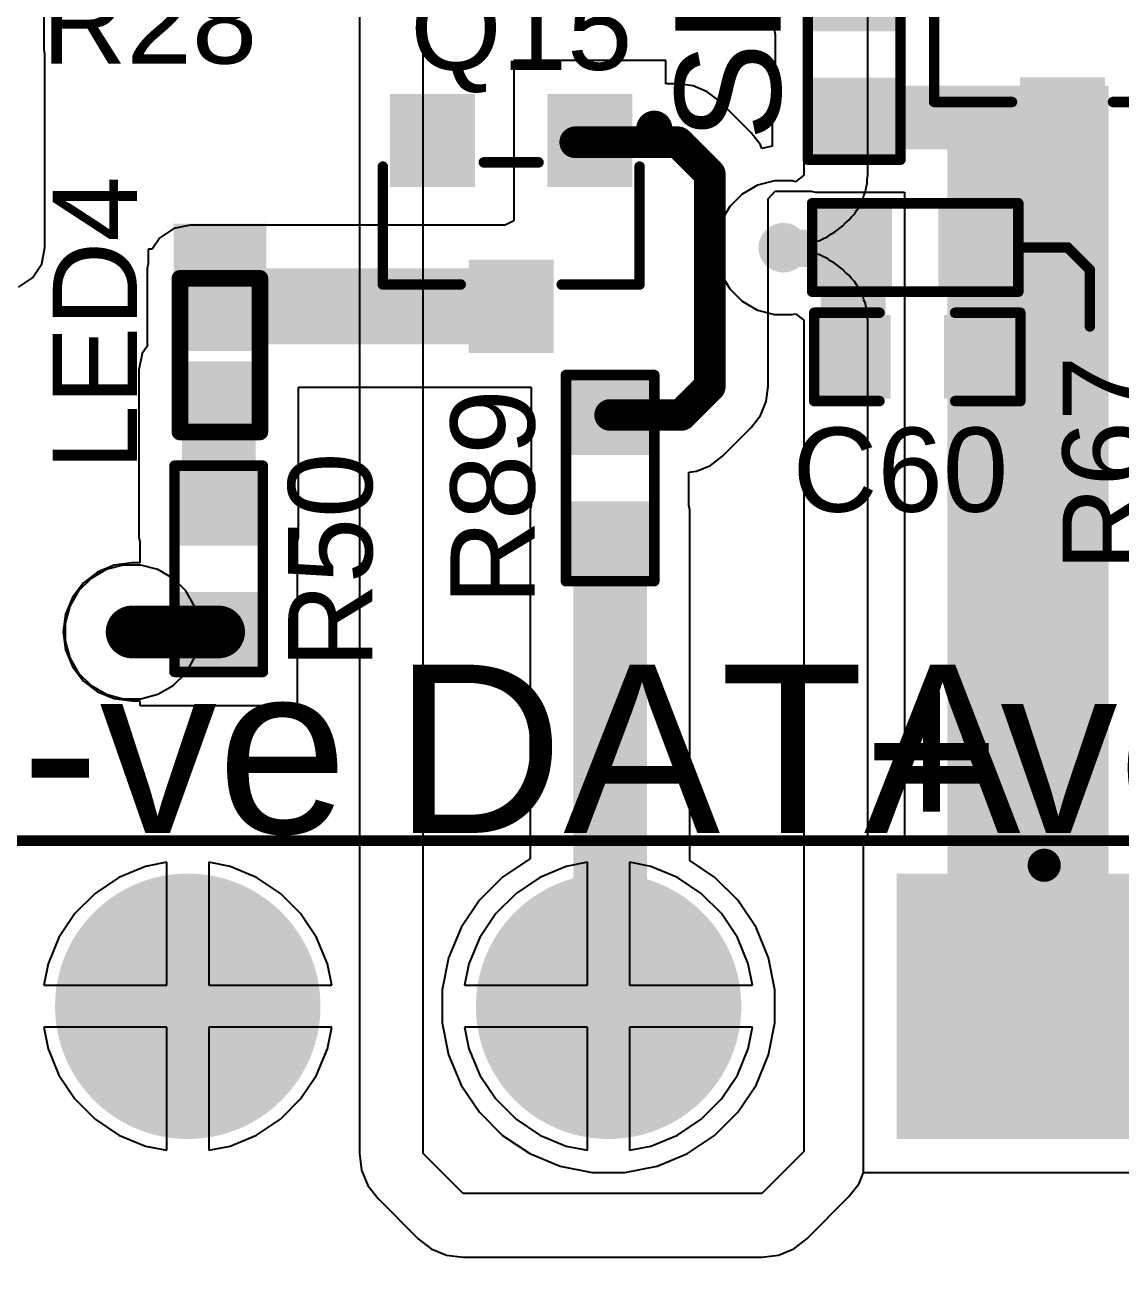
# Model space of a CAD drawing. Header units: millimetres. Extents: x -3 to 5437, y -3 to 5435.
# Drawn here: x 132.58 to 145.81, y 5.95 to 21.06 of the extents above; entities that cross this region are included whole.
import ezdxf

# ---------------------------------------------------------------- set-up
doc = ezdxf.new("R2010")
doc.units = ezdxf.units.MM
for name, color, linetype in [('BottomLayer', 5, 'Continuous'), ('BottomSolder', 6, 'Continuous'), ('MultiLayer', 9, 'Continuous'), ('PadHoleLayer', 156, 'Continuous'), ('TopLayer', 1, 'Continuous'), ('TopOverlay', 2, 'Continuous'), ('TopPaste', 8, 'Continuous'), ('TopSolder', 216, 'Continuous'), ('ViaHoleLayer', 16, 'Continuous')]:
    doc.layers.add(name, color=color, linetype=linetype)
doc.styles.add('Arial', font='', dxfattribs={"height": 0.2})
doc.styles.get('Arial').set_extended_font_data('Arial')

# ---------------------------------------------------------------- blocks, each defined once
blk = doc.blocks.new('RES_0603_306')
at = {"layer": 'TopLayer'}
for points in [[(-0.381, 0.4445), (-0.381, -0.4445), (-1.143, -0.4445), (-1.143, 0.4445)], [(1.143, 0.4445), (1.143, -0.4445), (0.381, -0.4445), (0.381, 0.4445)]]:
    blk.add_hatch(color=1, dxfattribs=at).paths.add_polyline_path(points)
at = {"layer": 'TopPaste'}
for points in [[(-0.381, 0.4445), (-0.381, -0.4445), (-1.143, -0.4445), (-1.143, 0.4445)], [(1.143, 0.4445), (1.143, -0.4445), (0.381, -0.4445), (0.381, 0.4445)]]:
    blk.add_hatch(color=8, dxfattribs=at).paths.add_polyline_path(points)
at = {"layer": 'TopSolder'}
for points in [[(-0.2794, 0.5461), (-0.2794, -0.5461), (-1.2446, -0.5461), (-1.2446, 0.5461)], [(1.2446, 0.5461), (1.2446, -0.5461), (0.2794, -0.5461), (0.2794, 0.5461)]]:
    blk.add_hatch(color=216, dxfattribs=at).paths.add_polyline_path(points)
at = {"layer": 'TopOverlay', "const_width": 0.127}
for points in [[(-1.2446, 0.5334), (1.2446, 0.5334)], [(-1.2446, 0.5334), (-1.2446, -0.5334)], [(1.2446, 0.5334), (1.2446, -0.5334)], [(-1.2446, -0.5334), (1.2446, -0.5334)]]:
    blk.add_lwpolyline(points, dxfattribs=at)
at = {"layer": 'TopOverlay', "const_width": 0.0635}
for points in [[(-1.27635, 0.5334, 1), (-1.21285, 0.5334, 1)], [(-1.27635, 0.5334, 1), (-1.21285, 0.5334, 1)], [(1.21285, 0.5334, 1), (1.27635, 0.5334, 1)], [(1.21285, 0.5334, 1), (1.27635, 0.5334, 1)], [(-1.27635, -0.5334, 1), (-1.21285, -0.5334, 1)], [(-1.27635, -0.5334, 1), (-1.21285, -0.5334, 1)], [(1.21285, -0.5334, 1), (1.27635, -0.5334, 1)], [(1.21285, -0.5334, 1), (1.27635, -0.5334, 1)]]:
    blk.add_lwpolyline(points, format="xyb", close=True, dxfattribs=at)
blk = doc.blocks.new('LED_0402_332')
at = {"layer": 'TopLayer'}
for points in [[(-0.785, 0.36), (-0.165, 0.36), (-0.165, -0.36), (-0.785, -0.36)], [(0.165, 0.36), (0.785, 0.36), (0.785, -0.36), (0.165, -0.36)]]:
    blk.add_hatch(color=1, dxfattribs=at).paths.add_polyline_path(points)
at = {"layer": 'TopOverlay'}
blk.add_hatch(color=2, dxfattribs=at).paths.add_polyline_path([(0.941, -0.559), (1.601, -0.559), (1.601, 0.559), (0.941, 0.559)])
at = {"layer": 'TopPaste'}
for points in [[(-0.785, 0.36), (-0.165, 0.36), (-0.165, -0.36), (-0.785, -0.36)], [(0.165, 0.36), (0.785, 0.36), (0.785, -0.36), (0.165, -0.36)]]:
    blk.add_hatch(color=8, dxfattribs=at).paths.add_polyline_path(points)
at = {"layer": 'TopSolder'}
for points in [[(-0.887, 0.462), (-0.063, 0.462), (-0.063, -0.462), (-0.887, -0.462)], [(0.063, 0.462), (0.887, 0.462), (0.887, -0.462), (0.063, -0.462)]]:
    blk.add_hatch(color=216, dxfattribs=at).paths.add_polyline_path(points)
at = {"layer": 'TopOverlay', "const_width": 0.2}
for points in [[(-0.914, 0.483), (0.94, 0.483)], [(-0.914, 0.483), (-0.914, -0.483)], [(0.94, 0.483), (0.94, -0.483)], [(-0.914, -0.483), (0.94, -0.483)]]:
    blk.add_lwpolyline(points, dxfattribs=at)
at = {"layer": 'TopOverlay', "const_width": 0.1}
for points in [[(-0.964, 0.483, 1), (-0.864, 0.483, 1)], [(-0.964, 0.483, 1), (-0.864, 0.483, 1)], [(0.89, 0.483, 1), (0.99, 0.483, 1)], [(0.89, 0.483, 1), (0.99, 0.483, 1)], [(-0.964, -0.483, 1), (-0.864, -0.483, 1)], [(-0.964, -0.483, 1), (-0.864, -0.483, 1)], [(0.89, -0.483, 1), (0.99, -0.483, 1)], [(0.89, -0.483, 1), (0.99, -0.483, 1)]]:
    blk.add_lwpolyline(points, format="xyb", close=True, dxfattribs=at)
blk = doc.blocks.new('TBP01R1_508_03BE_337')
at = {"layer": 'BottomLayer'}
blk.add_hatch(color=5, dxfattribs=at).paths.add_polyline_path([(-4.04, 1.5), (-1.04, 1.5), (-1.04, -1.5), (-4.04, -1.5)])
h = blk.add_hatch(color=5, dxfattribs=at)
edge = h.paths.add_edge_path()
edge.add_arc((2.54, 0), 1.5, 0, 360)
h = blk.add_hatch(color=5, dxfattribs=at)
edge = h.paths.add_edge_path()
edge.add_arc((7.62, 0), 1.5, 0, 360)
at = {"layer": 'BottomSolder'}
blk.add_hatch(color=6, dxfattribs=at).paths.add_polyline_path([(-4.142, 1.602), (-0.938, 1.602), (-0.938, -1.602), (-4.142, -1.602)])
h = blk.add_hatch(color=6, dxfattribs=at)
edge = h.paths.add_edge_path()
edge.add_arc((2.54, 0), 1.602, 0, 360)
h = blk.add_hatch(color=6, dxfattribs=at)
edge = h.paths.add_edge_path()
edge.add_arc((7.62, 0), 1.602, 0, 360)
at = {"layer": 'MultiLayer'}
blk.add_hatch(color=9, dxfattribs=at).paths.add_polyline_path([(-4.04, 1.5), (-1.04, 1.5), (-1.04, -1.5), (-4.04, -1.5)])
h = blk.add_hatch(color=9, dxfattribs=at)
edge = h.paths.add_edge_path()
edge.add_arc((2.54, 0), 1.5, 0, 360)
h = blk.add_hatch(color=9, dxfattribs=at)
edge = h.paths.add_edge_path()
edge.add_arc((7.62, 0), 1.5, 0, 360)
at = {"layer": 'PadHoleLayer'}
h = blk.add_hatch(color=156, dxfattribs=at)
edge = h.paths.add_edge_path()
edge.add_arc((-2.54, 0), 0.85, 0, 360)
h = blk.add_hatch(color=156, dxfattribs=at)
edge = h.paths.add_edge_path()
edge.add_arc((2.54, 0), 0.85, 0, 360)
h = blk.add_hatch(color=156, dxfattribs=at)
edge = h.paths.add_edge_path()
edge.add_arc((7.62, 0), 0.85, 0, 360)
at = {"layer": 'TopLayer'}
blk.add_hatch(color=1, dxfattribs=at).paths.add_polyline_path([(-4.04, 1.5), (-1.04, 1.5), (-1.04, -1.5), (-4.04, -1.5)])
h = blk.add_hatch(color=1, dxfattribs=at)
edge = h.paths.add_edge_path()
edge.add_arc((2.54, 0), 1.5, 0, 360)
h = blk.add_hatch(color=1, dxfattribs=at)
edge = h.paths.add_edge_path()
edge.add_arc((7.62, 0), 1.5, 0, 360)
at = {"layer": 'TopSolder'}
blk.add_hatch(color=216, dxfattribs=at).paths.add_polyline_path([(-4.142, 1.602), (-0.938, 1.602), (-0.938, -1.602), (-4.142, -1.602)])
h = blk.add_hatch(color=216, dxfattribs=at)
edge = h.paths.add_edge_path()
edge.add_arc((2.54, 0), 1.602, 0, 360)
h = blk.add_hatch(color=216, dxfattribs=at)
edge = h.paths.add_edge_path()
edge.add_arc((7.62, 0), 1.602, 0, 360)
at = {"layer": 'TopOverlay'}
for points, const_width in [([(10.96, 10), (-5.88, 10)], 0.127), ([(-5.88, 10), (-5.88, -2)], 0.127), ([(10.96, 10), (10.96, -2)], 0.127), ([(-3.2, 8.128), (-3.683, 8.611)], 0.254), ([(-1.905, 8.611), (-2.388, 8.128)], 0.254), ([(1.88, 8.128), (1.397, 8.611)], 0.254), ([(1.88, 8.128), (1.397, 8.611)], 0.254), ([(3.175, 8.611), (2.692, 8.128)], 0.254), ([(3.175, 8.611), (2.692, 8.128)], 0.254), ([(6.96, 8.128), (6.477, 8.611)], 0.254), ([(8.255, 8.611), (7.772, 8.128)], 0.254), ([(-2.388, 8.128), (-3.2, 8.128)], 0.254), ([(2.692, 8.128), (1.88, 8.128)], 0.254), ([(2.692, 8.128), (1.88, 8.128)], 0.254), ([(7.772, 8.128), (6.96, 8.128)], 0.254), ([(10.96, -2), (-5.88, -2)], 0.127)]:
    blk.add_lwpolyline(points, dxfattribs=dict(at, const_width=const_width))
for points, const_width in [([(-5.912, 10, 1), (-5.848, 10, 1)], 0.0635), ([(-5.912, 10, 1), (-5.848, 10, 1)], 0.0635), ([(10.928, 10, 1), (10.992, 10, 1)], 0.0635), ([(10.928, 10, 1), (10.992, 10, 1)], 0.0635), ([(-3.747, 8.611, 1), (-3.619, 8.611, 1)], 0.127), ([(-1.968, 8.611, 1), (-1.841, 8.611, 1)], 0.127), ([(1.333, 8.611, 1), (1.46, 8.611, 1)], 0.127), ([(1.333, 8.611, 1), (1.46, 8.611, 1)], 0.127), ([(3.111, 8.611, 1), (3.239, 8.611, 1)], 0.127), ([(3.111, 8.611, 1), (3.239, 8.611, 1)], 0.127), ([(6.413, 8.611, 1), (6.54, 8.611, 1)], 0.127), ([(8.191, 8.611, 1), (8.319, 8.611, 1)], 0.127), ([(-3.264, 8.128, 1), (-3.137, 8.128, 1)], 0.127), ([(-3.264, 8.128, 1), (-3.137, 8.128, 1)], 0.127), ([(-2.451, 8.128, 1), (-2.324, 8.128, 1)], 0.127), ([(-2.451, 8.128, 1), (-2.324, 8.128, 1)], 0.127), ([(1.816, 8.128, 1), (1.943, 8.128, 1)], 0.127), ([(1.816, 8.128, 1), (1.943, 8.128, 1)], 0.127), ([(1.816, 8.128, 1), (1.943, 8.128, 1)], 0.127), ([(1.816, 8.128, 1), (1.943, 8.128, 1)], 0.127), ([(2.629, 8.128, 1), (2.756, 8.128, 1)], 0.127), ([(2.629, 8.128, 1), (2.756, 8.128, 1)], 0.127), ([(2.629, 8.128, 1), (2.756, 8.128, 1)], 0.127), ([(2.629, 8.128, 1), (2.756, 8.128, 1)], 0.127), ([(6.896, 8.128, 1), (7.023, 8.128, 1)], 0.127), ([(6.896, 8.128, 1), (7.023, 8.128, 1)], 0.127), ([(7.709, 8.128, 1), (7.836, 8.128, 1)], 0.127), ([(7.709, 8.128, 1), (7.836, 8.128, 1)], 0.127), ([(-2.618, -1.702, 1), (-2.818, -1.702, 1)], 0.2), ([(-2.868, -1.702, 1), (-2.768, -1.702, 1)], 0.1), ([(-2.668, -1.702, 1), (-2.568, -1.702, 1)], 0.1), ([(-5.912, -2, 1), (-5.848, -2, 1)], 0.0635), ([(-5.912, -2, 1), (-5.848, -2, 1)], 0.0635), ([(10.928, -2, 1), (10.992, -2, 1)], 0.0635), ([(10.928, -2, 1), (10.992, -2, 1)], 0.0635)]:
    blk.add_lwpolyline(points, format="xyb", close=True, dxfattribs=dict(at, const_width=const_width))
blk = doc.blocks.new('S______B______389')
at = {"layer": 'TopLayer'}
for points in [[(-1.143, -0.4445), (-1.143, 0.4445), (-0.381, 0.4445), (-0.381, -0.4445)], [(0.381, -0.4445), (0.381, 0.4445), (1.143, 0.4445), (1.143, -0.4445)]]:
    blk.add_hatch(color=1, dxfattribs=at).paths.add_polyline_path(points)
at = {"layer": 'TopPaste'}
for points in [[(-1.143, -0.4445), (-1.143, 0.4445), (-0.381, 0.4445), (-0.381, -0.4445)], [(0.381, -0.4445), (0.381, 0.4445), (1.143, 0.4445), (1.143, -0.4445)]]:
    blk.add_hatch(color=8, dxfattribs=at).paths.add_polyline_path(points)
at = {"layer": 'TopSolder'}
for points in [[(-1.2446, -0.5461), (-1.2446, 0.5461), (-0.2794, 0.5461), (-0.2794, -0.5461)], [(0.2794, -0.5461), (0.2794, 0.5461), (1.2446, 0.5461), (1.2446, -0.5461)]]:
    blk.add_hatch(color=216, dxfattribs=at).paths.add_polyline_path(points)
at = {"layer": 'TopOverlay', "const_width": 0.127}
for points in [[(-1.27, -0.5588), (-1.27, 0.5588)], [(1.27, 0.5588), (-1.27, 0.5588)], [(1.27, -0.5588), (1.27, 0.5588)], [(1.27, -0.5588), (-1.27, -0.5588)]]:
    blk.add_lwpolyline(points, dxfattribs=at)
at = {"layer": 'TopOverlay', "const_width": 0.0635}
for points in [[(-1.30175, 0.5588, 1), (-1.23825, 0.5588, 1)], [(-1.30175, 0.5588, 1), (-1.23825, 0.5588, 1)], [(1.23825, 0.5588, 1), (1.30175, 0.5588, 1)], [(1.23825, 0.5588, 1), (1.30175, 0.5588, 1)], [(-1.30175, -0.5588, 1), (-1.23825, -0.5588, 1)], [(-1.30175, -0.5588, 1), (-1.23825, -0.5588, 1)], [(1.23825, -0.5588, 1), (1.30175, -0.5588, 1)], [(1.23825, -0.5588, 1), (1.30175, -0.5588, 1)]]:
    blk.add_lwpolyline(points, format="xyb", close=True, dxfattribs=at)
blk = doc.blocks.new('RES_0603_400')
at = {"layer": 'TopLayer'}
for points in [[(-0.381, 0.4445), (-0.381, -0.4445), (-1.143, -0.4445), (-1.143, 0.4445)], [(1.143, 0.4445), (1.143, -0.4445), (0.381, -0.4445), (0.381, 0.4445)]]:
    blk.add_hatch(color=1, dxfattribs=at).paths.add_polyline_path(points)
at = {"layer": 'TopPaste'}
for points in [[(-0.381, 0.4445), (-0.381, -0.4445), (-1.143, -0.4445), (-1.143, 0.4445)], [(1.143, 0.4445), (1.143, -0.4445), (0.381, -0.4445), (0.381, 0.4445)]]:
    blk.add_hatch(color=8, dxfattribs=at).paths.add_polyline_path(points)
at = {"layer": 'TopSolder'}
for points in [[(-0.2794, 0.5461), (-0.2794, -0.5461), (-1.2446, -0.5461), (-1.2446, 0.5461)], [(1.2446, 0.5461), (1.2446, -0.5461), (0.2794, -0.5461), (0.2794, 0.5461)]]:
    blk.add_hatch(color=216, dxfattribs=at).paths.add_polyline_path(points)
at = {"layer": 'TopOverlay', "const_width": 0.127}
for points in [[(1.2446, 0.5334), (-1.2446, 0.5334)], [(-1.2446, 0.5334), (-1.2446, -0.5334)], [(1.2446, 0.5334), (1.2446, -0.5334)], [(1.2446, -0.5334), (-1.2446, -0.5334)]]:
    blk.add_lwpolyline(points, dxfattribs=at)
at = {"layer": 'TopOverlay', "const_width": 0.0635}
for points in [[(-1.27635, 0.5334, 1), (-1.21285, 0.5334, 1)], [(-1.27635, 0.5334, 1), (-1.21285, 0.5334, 1)], [(1.21285, 0.5334, 1), (1.27635, 0.5334, 1)], [(1.21285, 0.5334, 1), (1.27635, 0.5334, 1)], [(-1.27635, -0.5334, 1), (-1.21285, -0.5334, 1)], [(-1.27635, -0.5334, 1), (-1.21285, -0.5334, 1)], [(1.21285, -0.5334, 1), (1.27635, -0.5334, 1)], [(1.21285, -0.5334, 1), (1.27635, -0.5334, 1)]]:
    blk.add_lwpolyline(points, format="xyb", close=True, dxfattribs=at)
blk = doc.blocks.new('SOT_23_403')
at = {"layer": 'TopLayer'}
for points in [[(-0.41, 1.46), (0.41, 1.46), (0.41, 0.54), (-0.41, 0.54)], [(-1.36, -0.54), (-0.54, -0.54), (-0.54, -1.46), (-1.36, -1.46)], [(0.54, -0.54), (1.36, -0.54), (1.36, -1.46), (0.54, -1.46)]]:
    blk.add_hatch(color=1, dxfattribs=at).paths.add_polyline_path(points)
at = {"layer": 'TopPaste'}
for points in [[(-0.41, 1.46), (0.41, 1.46), (0.41, 0.54), (-0.41, 0.54)], [(-1.36, -0.54), (-0.54, -0.54), (-0.54, -1.46), (-1.36, -1.46)], [(0.54, -0.54), (1.36, -0.54), (1.36, -1.46), (0.54, -1.46)]]:
    blk.add_hatch(color=8, dxfattribs=at).paths.add_polyline_path(points)
at = {"layer": 'TopSolder'}
for points in [[(-0.512, 1.562), (0.512, 1.562), (0.512, 0.438), (-0.512, 0.438)], [(-1.462, -0.438), (-0.438, -0.438), (-0.438, -1.562), (-1.462, -1.562)], [(0.438, -0.438), (1.462, -0.438), (1.462, -1.562), (0.438, -1.562)]]:
    blk.add_hatch(color=216, dxfattribs=at).paths.add_polyline_path(points)
at = {"layer": 'TopOverlay', "const_width": 0.127}
for points in [[(-0.61, 0.737), (-1.549, 0.737)], [(-1.549, 0.737), (-1.549, -0.686)], [(1.549, 0.737), (0.61, 0.737)], [(1.549, 0.737), (1.549, -0.686)], [(0.33, -0.737), (-0.33, -0.737)]]:
    blk.add_lwpolyline(points, dxfattribs=at)
at = {"layer": 'TopOverlay'}
for points, const_width in [([(-1.581, 0.737, 1), (-1.518, 0.737, 1)], 0.0635), ([(-1.581, 0.737, 1), (-1.518, 0.737, 1)], 0.0635), ([(-0.641, 0.737, 1), (-0.578, 0.737, 1)], 0.0635), ([(0.578, 0.737, 1), (0.641, 0.737, 1)], 0.0635), ([(1.518, 0.737, 1), (1.581, 0.737, 1)], 0.0635), ([(1.518, 0.737, 1), (1.581, 0.737, 1)], 0.0635), ([(-1.581, -0.686, 1), (-1.518, -0.686, 1)], 0.0635), ([(-0.362, -0.737, 1), (-0.298, -0.737, 1)], 0.0635), ([(0.298, -0.737, 1), (0.362, -0.737, 1)], 0.0635), ([(1.518, -0.686, 1), (1.581, -0.686, 1)], 0.0635), ([(-1.636, -1.143, 1), (-1.819, -1.143, 1)], 0.254), ([(-1.882, -1.143, 1), (-1.755, -1.143, 1)], 0.127), ([(-1.699, -1.143, 1), (-1.572, -1.143, 1)], 0.127)]:
    blk.add_lwpolyline(points, format="xyb", close=True, dxfattribs=dict(at, const_width=const_width))
blk = doc.blocks.new('C__0603_407')
at = {"layer": 'TopLayer'}
for points in [[(-0.381, 0.445), (-0.381, -0.445), (-1.143, -0.445), (-1.143, 0.445)], [(1.143, 0.445), (1.143, -0.445), (0.381, -0.445), (0.381, 0.445)]]:
    blk.add_hatch(color=1, dxfattribs=at).paths.add_polyline_path(points)
at = {"layer": 'TopPaste'}
for points in [[(-0.381, 0.445), (-0.381, -0.445), (-1.143, -0.445), (-1.143, 0.445)], [(1.143, 0.445), (1.143, -0.445), (0.381, -0.445), (0.381, 0.445)]]:
    blk.add_hatch(color=8, dxfattribs=at).paths.add_polyline_path(points)
at = {"layer": 'TopSolder'}
for points in [[(-0.321, 0.504), (-0.321, -0.504), (-1.203, -0.504), (-1.203, 0.504)], [(1.203, 0.504), (1.203, -0.504), (0.321, -0.504), (0.321, 0.504)]]:
    blk.add_hatch(color=216, dxfattribs=at).paths.add_polyline_path(points)
at = {"layer": 'TopOverlay', "const_width": 0.127}
for points in [[(-1.245, 0.533), (-0.457, 0.533)], [(-1.245, -0.533), (-1.245, 0.533)], [(0.457, 0.533), (1.245, 0.533)], [(1.245, -0.533), (1.245, 0.533)], [(-1.245, -0.533), (-0.457, -0.533)], [(0.457, -0.533), (1.245, -0.533)]]:
    blk.add_lwpolyline(points, dxfattribs=at)
at = {"layer": 'TopOverlay', "const_width": 0.0635}
for points in [[(-1.276, 0.533, 1), (-1.213, 0.533, 1)], [(-1.276, 0.533, 1), (-1.213, 0.533, 1)], [(-0.489, 0.533, 1), (-0.425, 0.533, 1)], [(0.425, 0.533, 1), (0.489, 0.533, 1)], [(1.213, 0.533, 1), (1.276, 0.533, 1)], [(1.213, 0.533, 1), (1.276, 0.533, 1)], [(-1.276, -0.533, 1), (-1.213, -0.533, 1)], [(-1.276, -0.533, 1), (-1.213, -0.533, 1)], [(-0.489, -0.533, 1), (-0.425, -0.533, 1)], [(0.425, -0.533, 1), (0.489, -0.533, 1)], [(1.213, -0.533, 1), (1.276, -0.533, 1)], [(1.213, -0.533, 1), (1.276, -0.533, 1)]]:
    blk.add_lwpolyline(points, format="xyb", close=True, dxfattribs=at)
blk = doc.blocks.new('RES_0603_431')
at = {"layer": 'TopLayer'}
for points in [[(-0.381, 0.4445), (-0.381, -0.4445), (-1.143, -0.4445), (-1.143, 0.4445)], [(1.143, 0.4445), (1.143, -0.4445), (0.381, -0.4445), (0.381, 0.4445)]]:
    blk.add_hatch(color=1, dxfattribs=at).paths.add_polyline_path(points)
at = {"layer": 'TopPaste'}
for points in [[(-0.381, 0.4445), (-0.381, -0.4445), (-1.143, -0.4445), (-1.143, 0.4445)], [(1.143, 0.4445), (1.143, -0.4445), (0.381, -0.4445), (0.381, 0.4445)]]:
    blk.add_hatch(color=8, dxfattribs=at).paths.add_polyline_path(points)
at = {"layer": 'TopSolder'}
for points in [[(-0.2794, 0.5461), (-0.2794, -0.5461), (-1.2446, -0.5461), (-1.2446, 0.5461)], [(1.2446, 0.5461), (1.2446, -0.5461), (0.2794, -0.5461), (0.2794, 0.5461)]]:
    blk.add_hatch(color=216, dxfattribs=at).paths.add_polyline_path(points)
at = {"layer": 'TopOverlay', "const_width": 0.127}
for points in [[(1.2446, 0.5334), (-1.2446, 0.5334)], [(-1.2446, -0.5334), (-1.2446, 0.5334)], [(1.2446, -0.5334), (1.2446, 0.5334)], [(1.2446, -0.5334), (-1.2446, -0.5334)]]:
    blk.add_lwpolyline(points, dxfattribs=at)
at = {"layer": 'TopOverlay', "const_width": 0.0635}
for points in [[(-1.27635, 0.5334, 1), (-1.21285, 0.5334, 1)], [(-1.27635, 0.5334, 1), (-1.21285, 0.5334, 1)], [(1.21285, 0.5334, 1), (1.27635, 0.5334, 1)], [(1.21285, 0.5334, 1), (1.27635, 0.5334, 1)], [(-1.27635, -0.5334, 1), (-1.21285, -0.5334, 1)], [(-1.27635, -0.5334, 1), (-1.21285, -0.5334, 1)], [(1.21285, -0.5334, 1), (1.27635, -0.5334, 1)], [(1.21285, -0.5334, 1), (1.27635, -0.5334, 1)]]:
    blk.add_lwpolyline(points, format="xyb", close=True, dxfattribs=at)
blk = doc.blocks.new('SOT_23_462')
at = {"layer": 'TopLayer'}
for points in [[(-0.41, 1.46), (0.41, 1.46), (0.41, 0.54), (-0.41, 0.54)], [(-1.36, -0.54), (-0.54, -0.54), (-0.54, -1.46), (-1.36, -1.46)], [(0.54, -0.54), (1.36, -0.54), (1.36, -1.46), (0.54, -1.46)]]:
    blk.add_hatch(color=1, dxfattribs=at).paths.add_polyline_path(points)
at = {"layer": 'TopPaste'}
for points in [[(-0.41, 1.46), (0.41, 1.46), (0.41, 0.54), (-0.41, 0.54)], [(-1.36, -0.54), (-0.54, -0.54), (-0.54, -1.46), (-1.36, -1.46)], [(0.54, -0.54), (1.36, -0.54), (1.36, -1.46), (0.54, -1.46)]]:
    blk.add_hatch(color=8, dxfattribs=at).paths.add_polyline_path(points)
at = {"layer": 'TopSolder'}
for points in [[(-0.512, 1.562), (0.512, 1.562), (0.512, 0.438), (-0.512, 0.438)], [(-1.462, -0.438), (-0.438, -0.438), (-0.438, -1.562), (-1.462, -1.562)], [(0.438, -0.438), (1.462, -0.438), (1.462, -1.562), (0.438, -1.562)]]:
    blk.add_hatch(color=216, dxfattribs=at).paths.add_polyline_path(points)
at = {"layer": 'TopOverlay', "const_width": 0.127}
for points in [[(-0.61, 0.737), (-1.549, 0.737)], [(-1.549, 0.737), (-1.549, -0.686)], [(1.549, 0.737), (0.61, 0.737)], [(1.549, 0.737), (1.549, -0.686)], [(0.33, -0.737), (-0.33, -0.737)]]:
    blk.add_lwpolyline(points, dxfattribs=at)
at = {"layer": 'TopOverlay'}
for points, const_width in [([(-1.581, 0.737, 1), (-1.518, 0.737, 1)], 0.0635), ([(-1.581, 0.737, 1), (-1.518, 0.737, 1)], 0.0635), ([(-0.641, 0.737, 1), (-0.578, 0.737, 1)], 0.0635), ([(0.578, 0.737, 1), (0.641, 0.737, 1)], 0.0635), ([(1.518, 0.737, 1), (1.581, 0.737, 1)], 0.0635), ([(1.518, 0.737, 1), (1.581, 0.737, 1)], 0.0635), ([(-1.581, -0.686, 1), (-1.518, -0.686, 1)], 0.0635), ([(-0.362, -0.737, 1), (-0.298, -0.737, 1)], 0.0635), ([(0.298, -0.737, 1), (0.362, -0.737, 1)], 0.0635), ([(1.518, -0.686, 1), (1.581, -0.686, 1)], 0.0635), ([(-1.636, -1.143, 1), (-1.819, -1.143, 1)], 0.254), ([(-1.882, -1.143, 1), (-1.755, -1.143, 1)], 0.127), ([(-1.699, -1.143, 1), (-1.572, -1.143, 1)], 0.127)]:
    blk.add_lwpolyline(points, format="xyb", close=True, dxfattribs=dict(at, const_width=const_width))

msp = doc.modelspace()

# ---------------------------------------------------------------- hatches: boundary and pattern name
at = {"layer": 'BottomLayer'}
h = msp.add_hatch(color=5, dxfattribs=at)
edge = h.paths.add_edge_path()
edge.add_arc((141.737, 18.377), 0.3, 0, 360)
h = msp.add_hatch(color=5, dxfattribs=at)
edge = h.paths.add_edge_path()
edge.add_arc((133.876, 13.739), 0.3, 0, 360)
at = {"layer": 'BottomSolder'}
h = msp.add_hatch(color=6, dxfattribs=at)
edge = h.paths.add_edge_path()
edge.add_arc((141.737, 18.377), 0.15, 0, 360)
at = {"layer": 'TopLayer'}
for points in [[(142.122, 19.566), (145.663, 19.566), (145.663, 20.333), (142.122, 20.333)], [(143.716, 8.449), (145.663, 8.449), (145.663, 20.333), (143.716, 20.333)], [(142.186, 16.615), (142.973, 16.615), (142.973, 18.824), (142.186, 18.824)], [(142.525, 18.595), (141.737, 18.595), (141.737, 18.145), (142.525, 18.145)], [(134.576, 17.21), (138.862, 17.21), (138.862, 18.13), (134.576, 18.13)], [(134.477, 14.882), (135.366, 14.882), (135.366, 16.902), (134.477, 16.902)], [(139.201, 9.221), (140.09, 9.221), (140.09, 15.215), (139.201, 15.215)]]:
    msp.add_hatch(color=1, dxfattribs=at).paths.add_polyline_path(points)
h = msp.add_hatch(color=1, dxfattribs=at)
edge = h.paths.add_edge_path()
edge.add_arc((141.737, 18.377), 0.3, 0, 360)
h = msp.add_hatch(color=1, dxfattribs=at)
edge = h.paths.add_edge_path()
edge.add_arc((133.876, 13.739), 0.3, 0, 360)
at = {"layer": 'TopSolder'}
h = msp.add_hatch(color=216, dxfattribs=at)
edge = h.paths.add_edge_path()
edge.add_arc((141.737, 18.377), 0.15, 0, 360)
at = {"layer": 'ViaHoleLayer'}
h = msp.add_hatch(color=16, dxfattribs=at)
edge = h.paths.add_edge_path()
edge.add_arc((141.737, 18.377), 0.15, 0, 360)
h = msp.add_hatch(color=16, dxfattribs=at)
edge = h.paths.add_edge_path()
edge.add_arc((133.876, 13.739), 0.15, 0, 360)

# ---------------------------------------------------------------- linework, layer by layer
at = {"layer": 'BottomLayer'}
for p, q in [((137.389, 13.741), (137.389, 36.085)), ((141.986, 34.214), (141.986, 19.251)), ((142.755, 19.251), (142.755, 23.86)), ((136.62, 23.137), (136.62, 13.741)), ((141.986, 19.251), (141.885, 19.174)), ((142.748, 19.201), (142.755, 19.251)), ((142.748, 19.151), (142.748, 19.201)), ((141.426, 19.13), (141.241, 19.024)), ((141.631, 19.185), (141.426, 19.13)), ((141.844, 19.185), (141.631, 19.185)), ((141.885, 19.174), (141.844, 19.185)), ((142.709, 19.006), (142.728, 19.052)), ((142.728, 19.052), (142.735, 19.102)), ((142.735, 19.102), (142.748, 19.151)), ((141.241, 19.024), (141.091, 18.873)), ((142.652, 18.867), (142.671, 18.914)), ((142.671, 18.914), (142.696, 18.957)), ((142.696, 18.957), (142.709, 19.006)), ((141.091, 18.873), (140.984, 18.689)), ((142.529, 18.708), (142.56, 18.748)), ((142.56, 18.748), (142.596, 18.783)), ((142.596, 18.783), (142.621, 18.827)), ((142.621, 18.827), (142.652, 18.867)), ((140.984, 18.689), (140.929, 18.483)), ((142.353, 18.564), (142.454, 18.642)), ((142.454, 18.642), (142.489, 18.677)), ((142.489, 18.677), (142.529, 18.708)), ((140.929, 18.483), (140.929, 18.271)), ((142.104, 18.413), (142.111, 18.443)), ((142.111, 18.443), (142.131, 18.451)), ((142.131, 18.451), (142.179, 18.464)), ((142.179, 18.464), (142.223, 18.489)), ((142.223, 18.489), (142.27, 18.508)), ((142.27, 18.508), (142.31, 18.539)), ((142.31, 18.539), (142.353, 18.564)), ((142.104, 18.341), (142.104, 18.413)), ((142.111, 18.311), (142.104, 18.341)), ((142.131, 18.303), (142.111, 18.311)), ((142.179, 18.29), (142.131, 18.303)), ((142.223, 18.265), (142.179, 18.29)), ((140.929, 18.271), (140.984, 18.065)), ((142.27, 18.246), (142.223, 18.265)), ((142.31, 18.215), (142.27, 18.246)), ((142.353, 18.19), (142.31, 18.215)), ((142.454, 18.113), (142.353, 18.19)), ((140.984, 18.065), (141.091, 17.881)), ((142.489, 18.077), (142.454, 18.113)), ((142.529, 18.046), (142.489, 18.077)), ((142.56, 18.006), (142.529, 18.046)), ((142.596, 17.971), (142.56, 18.006)), ((141.091, 17.881), (141.241, 17.73)), ((142.621, 17.927), (142.596, 17.971)), ((142.652, 17.887), (142.621, 17.927)), ((142.671, 17.841), (142.652, 17.887)), ((142.696, 17.797), (142.671, 17.841)), ((141.241, 17.73), (141.426, 17.624)), ((142.709, 17.748), (142.696, 17.797)), ((142.728, 17.702), (142.709, 17.748)), ((142.735, 17.652), (142.728, 17.702)), ((141.426, 17.624), (141.631, 17.569)), ((141.631, 17.569), (141.844, 17.569)), ((141.844, 17.569), (141.885, 17.58)), ((141.885, 17.58), (141.986, 17.503)), ((142.748, 17.603), (142.735, 17.652)), ((142.748, 17.553), (142.748, 17.603)), ((142.755, 17.503), (142.748, 17.553)), ((141.986, 17.503), (141.986, 7.468)), ((142.755, 11.229), (142.755, 17.503)), ((133.77, 14.547), (133.564, 14.492)), ((133.983, 14.547), (133.77, 14.547)), ((134.188, 14.492), (133.983, 14.547)), ((133.38, 14.386), (133.23, 14.236)), ((133.564, 14.492), (133.38, 14.386)), ((134.372, 14.386), (134.188, 14.492)), ((134.523, 14.236), (134.372, 14.386)), ((133.23, 14.236), (133.123, 14.051)), ((134.629, 14.051), (134.523, 14.236)), ((133.123, 14.051), (133.068, 13.846)), ((134.684, 13.846), (134.629, 14.051)), ((133.068, 13.846), (133.068, 13.633)), ((134.684, 13.633), (134.684, 13.846)), ((133.068, 13.633), (133.123, 13.428)), ((134.629, 13.428), (134.684, 13.633)), ((136.62, 13.741), (136.62, 7.442)), ((137.389, 7.442), (137.389, 13.741)), ((133.123, 13.428), (133.23, 13.243)), ((134.523, 13.243), (134.629, 13.428)), ((133.23, 13.243), (133.38, 13.093)), ((134.372, 13.093), (134.523, 13.243)), ((133.38, 13.093), (133.564, 12.987)), ((134.188, 12.987), (134.372, 13.093)), ((133.564, 12.987), (133.77, 12.931)), ((133.77, 12.931), (133.983, 12.931)), ((133.983, 12.931), (134.188, 12.987)), ((146.716, 11.229), (142.755, 11.229)), ((134.036, 10.908), (133.717, 10.775)), ((134.294, 10.959), (134.036, 10.908)), ((134.294, 9.475), (134.294, 10.959)), ((135.059, 10.908), (134.802, 10.959)), ((134.802, 10.959), (134.802, 9.475)), ((135.378, 10.775), (135.059, 10.908)), ((139.116, 10.908), (138.797, 10.775)), ((139.374, 10.959), (139.116, 10.908)), ((139.374, 9.475), (139.374, 10.959)), ((140.139, 10.908), (139.882, 10.959)), ((139.882, 10.959), (139.882, 9.475)), ((140.458, 10.775), (140.139, 10.908)), ((133.717, 10.775), (133.43, 10.583)), ((135.666, 10.583), (135.378, 10.775)), ((138.797, 10.775), (138.51, 10.583)), ((140.746, 10.583), (140.458, 10.775)), ((133.43, 10.583), (133.185, 10.339)), ((135.91, 10.339), (135.666, 10.583)), ((138.51, 10.583), (138.265, 10.339)), ((140.99, 10.339), (140.746, 10.583)), ((133.185, 10.339), (132.993, 10.052)), ((136.102, 10.052), (135.91, 10.339)), ((138.265, 10.339), (138.073, 10.052)), ((141.182, 10.052), (140.99, 10.339)), ((132.993, 10.052), (132.861, 9.733)), ((136.234, 9.733), (136.102, 10.052)), ((138.073, 10.052), (137.941, 9.733)), ((141.314, 9.733), (141.182, 10.052)), ((132.861, 9.733), (132.81, 9.475)), ((136.285, 9.475), (136.234, 9.733)), ((137.941, 9.733), (137.89, 9.475)), ((141.365, 9.475), (141.314, 9.733)), ((132.81, 9.475), (134.294, 9.475)), ((134.802, 9.475), (136.285, 9.475)), ((137.89, 9.475), (139.374, 9.475)), ((139.882, 9.475), (141.365, 9.475)), ((134.294, 8.967), (132.81, 8.967)), ((132.81, 8.967), (132.861, 8.709)), ((134.294, 7.483), (134.294, 8.967)), ((136.285, 8.967), (134.802, 8.967)), ((134.802, 8.967), (134.802, 7.483)), ((136.234, 8.709), (136.285, 8.967)), ((139.374, 8.967), (137.89, 8.967)), ((137.89, 8.967), (137.941, 8.709)), ((139.374, 7.483), (139.374, 8.967)), ((141.365, 8.967), (139.882, 8.967)), ((139.882, 8.967), (139.882, 7.483)), ((141.314, 8.709), (141.365, 8.967)), ((132.861, 8.709), (132.993, 8.39)), ((136.102, 8.39), (136.234, 8.709)), ((137.941, 8.709), (138.073, 8.39)), ((141.182, 8.39), (141.314, 8.709)), ((132.993, 8.39), (133.185, 8.103)), ((135.91, 8.103), (136.102, 8.39)), ((138.073, 8.39), (138.265, 8.103)), ((140.99, 8.103), (141.182, 8.39)), ((133.185, 8.103), (133.43, 7.859)), ((135.666, 7.859), (135.91, 8.103)), ((138.265, 8.103), (138.51, 7.859)), ((140.746, 7.859), (140.99, 8.103)), ((133.43, 7.859), (133.717, 7.667)), ((135.378, 7.667), (135.666, 7.859)), ((138.51, 7.859), (138.797, 7.667)), ((140.458, 7.667), (140.746, 7.859)), ((133.717, 7.667), (134.036, 7.534)), ((135.059, 7.534), (135.378, 7.667)), ((138.797, 7.667), (139.116, 7.534)), ((140.139, 7.534), (140.458, 7.667)), ((134.036, 7.534), (134.294, 7.483)), ((134.802, 7.483), (135.059, 7.534)), ((136.62, 7.442), (136.62, 7.442)), ((136.62, 7.442), (136.646, 7.243)), ((137.871, 6.96), (137.389, 7.442)), ((139.116, 7.534), (139.374, 7.483)), ((139.882, 7.483), (140.139, 7.534)), ((141.986, 7.468), (141.478, 6.96)), ((136.646, 7.243), (136.723, 7.058)), ((142.652, 7.083), (142.705, 7.213)), ((142.705, 7.213), (146.716, 7.213)), ((136.723, 7.058), (136.845, 6.899)), ((141.478, 6.96), (137.871, 6.96)), ((142.529, 6.924), (142.652, 7.083)), ((136.845, 6.899), (136.845, 6.899)), ((136.845, 6.899), (137.328, 6.416)), ((142.021, 6.416), (142.529, 6.924)), ((137.328, 6.416), (137.328, 6.416)), ((137.328, 6.416), (137.487, 6.294)), ((141.862, 6.294), (142.021, 6.416)), ((142.021, 6.416), (142.021, 6.416)), ((137.487, 6.294), (137.672, 6.217)), ((137.672, 6.217), (137.871, 6.191)), ((141.478, 6.191), (141.677, 6.217)), ((141.677, 6.217), (141.862, 6.294)), ((137.871, 6.191), (141.478, 6.191)), ((141.478, 6.191), (141.478, 6.191))]:
    msp.add_line(p, q, dxfattribs=at)
at = {"layer": 'TopLayer'}
for p, q in [((132.814, 20.768), (132.814, 22.741)), ((141.612, 21.09), (141.64, 20.951)), ((141.64, 20.951), (141.64, 20.511)), ((132.824, 20.718), (132.814, 20.768)), ((132.824, 18.38), (132.824, 20.718)), ((140.32, 20.638), (138.484, 20.638)), ((138.484, 20.638), (138.484, 18.702)), ((140.32, 20.354), (140.32, 20.638)), ((141.64, 20.511), (141.604, 20.333)), ((140.465, 20.354), (140.32, 20.354)), ((140.647, 20.33), (140.465, 20.354)), ((140.817, 20.26), (140.647, 20.33)), ((140.963, 20.148), (140.817, 20.26)), ((141.604, 20.333), (141.604, 19.601)), ((141.348, 19.763), (140.963, 20.148)), ((141.46, 19.617), (141.348, 19.763)), ((141.477, 19.575), (141.46, 19.617)), ((141.604, 19.601), (141.477, 19.575)), ((141.555, 18.966), (141.64, 19.058)), ((141.64, 19.058), (141.682, 19.058)), ((141.682, 19.058), (142.072, 19.058)), ((142.072, 19.058), (142.122, 19.048)), ((142.122, 19.048), (143.198, 19.048)), ((143.198, 19.048), (143.198, 11.229)), ((141.555, 16.703), (141.555, 18.966)), ((134.378, 18.608), (134.209, 18.496)), ((134.576, 18.648), (134.378, 18.608)), ((138.379, 18.648), (134.576, 18.648)), ((138.484, 18.702), (138.379, 18.648)), ((134.209, 18.496), (134.118, 18.36)), ((132.785, 18.182), (132.824, 18.38)), ((134.118, 18.36), (134.068, 18.36)), ((134.068, 18.36), (134.068, 18.18)), ((132.673, 18.014), (132.785, 18.182)), ((134.068, 18.18), (134.058, 18.13)), ((132.505, 17.901), (132.673, 18.014)), ((134.058, 18.13), (134.058, 17.21)), ((133.998, 17.1), (133.959, 16.902)), ((134.061, 17.194), (133.998, 17.1)), ((134.058, 17.21), (134.061, 17.194)), ((133.959, 16.902), (133.959, 14.882)), ((135.884, 14.882), (135.884, 16.692)), ((135.884, 16.692), (138.693, 16.692)), ((138.693, 16.692), (138.693, 15.266)), ((141.531, 16.521), (141.555, 16.703)), ((141.46, 16.351), (141.531, 16.521)), ((141.348, 16.205), (141.46, 16.351)), ((141.003, 15.86), (141.348, 16.205)), ((140.688, 15.678), (140.857, 15.748)), ((140.857, 15.748), (141.003, 15.86)), ((140.598, 15.666), (140.688, 15.678)), ((140.598, 15.266), (140.598, 15.666)), ((138.693, 15.266), (138.683, 15.215)), ((140.608, 15.215), (140.598, 15.266)), ((138.683, 15.215), (138.683, 11.003)), ((140.608, 10.981), (140.608, 15.215)), ((133.959, 14.882), (133.969, 14.832)), ((133.969, 14.832), (133.969, 14.572)), ((135.874, 14.832), (135.884, 14.882)), ((135.874, 14.374), (135.874, 14.832)), ((133.661, 14.544), (133.46, 14.461)), ((133.876, 14.572), (133.661, 14.544)), ((133.969, 14.572), (133.876, 14.572)), ((133.46, 14.461), (133.287, 14.328)), ((135.874, 12.85), (135.874, 14.374)), ((133.287, 14.328), (133.155, 14.156)), ((133.155, 14.156), (133.072, 13.955)), ((133.072, 13.955), (133.044, 13.739)), ((133.044, 13.739), (133.072, 13.524)), ((133.072, 13.524), (133.155, 13.323)), ((133.155, 13.323), (133.287, 13.151)), ((133.287, 13.151), (133.46, 13.018)), ((133.46, 13.018), (133.661, 12.935)), ((133.661, 12.935), (133.876, 12.907)), ((133.876, 12.907), (133.969, 12.907)), ((133.969, 12.907), (133.969, 12.85)), ((133.969, 12.85), (135.874, 12.85)), ((143.198, 11.229), (142.7, 11.229)), ((142.7, 11.229), (142.7, 7.213)), ((134.036, 10.908), (133.717, 10.775)), ((134.294, 10.959), (134.036, 10.908)), ((134.294, 9.475), (134.294, 10.959)), ((135.059, 10.908), (134.802, 10.959)), ((134.802, 10.959), (134.802, 9.475)), ((135.378, 10.775), (135.059, 10.908)), ((138.676, 11), (138.348, 10.781)), ((138.683, 11.003), (138.676, 11)), ((140.908, 10.781), (140.608, 10.981)), ((133.717, 10.775), (133.43, 10.583)), ((135.666, 10.583), (135.378, 10.775)), ((138.348, 10.781), (138.068, 10.501)), ((141.187, 10.501), (140.908, 10.781)), ((133.43, 10.583), (133.185, 10.339)), ((135.91, 10.339), (135.666, 10.583)), ((138.068, 10.501), (137.848, 10.172)), ((141.407, 10.172), (141.187, 10.501)), ((133.185, 10.339), (132.993, 10.052)), ((136.102, 10.052), (135.91, 10.339)), ((137.848, 10.172), (137.697, 9.807)), ((141.558, 9.807), (141.407, 10.172)), ((132.993, 10.052), (132.861, 9.733)), ((136.234, 9.733), (136.102, 10.052)), ((132.861, 9.733), (132.81, 9.475)), ((136.285, 9.475), (136.234, 9.733)), ((137.697, 9.807), (137.62, 9.419)), ((141.636, 9.419), (141.558, 9.807)), ((132.81, 9.475), (134.294, 9.475)), ((134.802, 9.475), (136.285, 9.475)), ((137.62, 9.419), (137.62, 9.023)), ((141.636, 9.023), (141.636, 9.419)), ((134.294, 8.967), (132.81, 8.967)), ((132.81, 8.967), (132.861, 8.709)), ((134.294, 7.483), (134.294, 8.967)), ((136.285, 8.967), (134.802, 8.967)), ((134.802, 8.967), (134.802, 7.483)), ((136.234, 8.709), (136.285, 8.967)), ((137.62, 9.023), (137.697, 8.635)), ((141.558, 8.635), (141.636, 9.023)), ((132.861, 8.709), (132.993, 8.39)), ((136.102, 8.39), (136.234, 8.709)), ((137.697, 8.635), (137.848, 8.27)), ((141.407, 8.27), (141.558, 8.635)), ((132.993, 8.39), (133.185, 8.103)), ((135.91, 8.103), (136.102, 8.39)), ((137.848, 8.27), (138.068, 7.941)), ((141.187, 7.941), (141.407, 8.27)), ((133.185, 8.103), (133.43, 7.859)), ((135.666, 7.859), (135.91, 8.103)), ((133.43, 7.859), (133.717, 7.667)), ((135.378, 7.667), (135.666, 7.859)), ((138.068, 7.941), (138.348, 7.661)), ((140.908, 7.661), (141.187, 7.941)), ((133.717, 7.667), (134.036, 7.534)), ((135.059, 7.534), (135.378, 7.667)), ((138.348, 7.661), (138.676, 7.442)), ((140.579, 7.442), (140.908, 7.661)), ((134.036, 7.534), (134.294, 7.483)), ((134.802, 7.483), (135.059, 7.534)), ((138.676, 7.442), (139.042, 7.29)), ((140.213, 7.29), (140.579, 7.442)), ((139.042, 7.29), (139.43, 7.213)), ((139.825, 7.213), (140.213, 7.29)), ((139.43, 7.213), (139.825, 7.213)), ((142.7, 7.213), (146.716, 7.213))]:
    msp.add_line(p, q, dxfattribs=at)
for points, const_width in [([(139.224, 19.65), (140.465, 19.65)], 0.381), ([(140.465, 19.65), (140.85, 19.265)], 0.381), ([(140.85, 16.703), (140.85, 19.265)], 0.381), ([(140.505, 16.358), (140.85, 16.703)], 0.381), ([(139.646, 16.358), (140.505, 16.358)], 0.381), ([(133.876, 13.739), (134.921, 13.739)], 0.635)]:
    msp.add_lwpolyline(points, dxfattribs=dict(at, const_width=const_width))
for points, const_width in [([(139.129, 19.65, 1), (139.319, 19.65, 1)], 0.191), ([(140.369, 19.65, 1), (140.56, 19.65, 1)], 0.191), ([(140.369, 19.65, 1), (140.56, 19.65, 1)], 0.191), ([(140.755, 19.265, 1), (140.945, 19.265, 1)], 0.191), ([(140.755, 19.265, 1), (140.945, 19.265, 1)], 0.191), ([(140.755, 16.703, 1), (140.945, 16.703, 1)], 0.191), ([(140.755, 16.703, 1), (140.945, 16.703, 1)], 0.191), ([(139.551, 16.358, 1), (139.741, 16.358, 1)], 0.191), ([(140.41, 16.358, 1), (140.6, 16.358, 1)], 0.191), ([(140.41, 16.358, 1), (140.6, 16.358, 1)], 0.191), ([(133.717, 13.739, 1), (134.035, 13.739, 1)], 0.318), ([(134.763, 13.739, 1), (135.08, 13.739, 1)], 0.318)]:
    msp.add_lwpolyline(points, format="xyb", close=True, dxfattribs=dict(at, const_width=const_width))
at = {"layer": 'TopOverlay', "const_width": 0.127}
for points in [[(144.573, 18.38), (145.168, 18.38)], [(145.168, 18.38), (145.437, 18.111)], [(145.437, 17.427), (145.437, 18.111)]]:
    msp.add_lwpolyline(points, dxfattribs=at)
at = {"layer": 'TopOverlay', "const_width": 0.0635}
for points in [[(144.542, 18.38, 1), (144.605, 18.38, 1)], [(145.137, 18.38, 1), (145.2, 18.38, 1)], [(145.137, 18.38, 1), (145.2, 18.38, 1)], [(145.405, 18.111, 1), (145.469, 18.111, 1)], [(145.405, 18.111, 1), (145.469, 18.111, 1)], [(145.405, 17.427, 1), (145.469, 17.427, 1)]]:
    msp.add_lwpolyline(points, format="xyb", close=True, dxfattribs=at)

# ---------------------------------------------------------------- block references
for name, p, rotation in [('SOT_23_403', (145.107, 20.873), 180), ('S______B______389', (142.592, 20.709), 270), ('SOT_23_462', (138.452, 18.67), 180), ('RES_0603_400', (143.329, 18.38), 180), ('LED_0402_332', (134.936, 17.067), 90), ('RES_0603_306', (139.646, 15.596), 90), ('RES_0603_431', (134.921, 14.501), 270), ('TBP01R1_508_03BE_337', (142.168, 9.221), 180)]:
    msp.add_blockref(name, p, dxfattribs=dict(rotation=rotation))
msp.add_blockref('C__0603_407', (143.354, 17.059))

# ---------------------------------------------------------------- texts
at = {"layer": 'TopOverlay', "style": 'Arial'}
for s, height, rotation, p in [('SB8', 1.27, 90, (141.703, 19.667)), ('LED4', 1.016, 90, (133.934, 15.689)), ('R67', 1.016, 90, (146.123, 14.471)), ('R89', 1.016, 90, (138.735, 14.064)), ('R50', 1.016, 90, (136.775, 13.302)), ('DATA', 2.032, 360, (137.032, 11.313)), ('+ve', 2.032, 360, (142.697, 11.311)), ('-ve', 2.032, 360, (132.537, 11.311))]:
    msp.add_text(s, height=height, rotation=rotation, dxfattribs=at).set_placement(p)
for s, p in [('R28', (132.783, 20.6)), ('Q15', (137.233, 20.524)), ('C60', (141.848, 15.19))]:
    msp.add_text(s, height=1.016, dxfattribs=at).set_placement(p)

doc.saveas('drawing.dxf')
